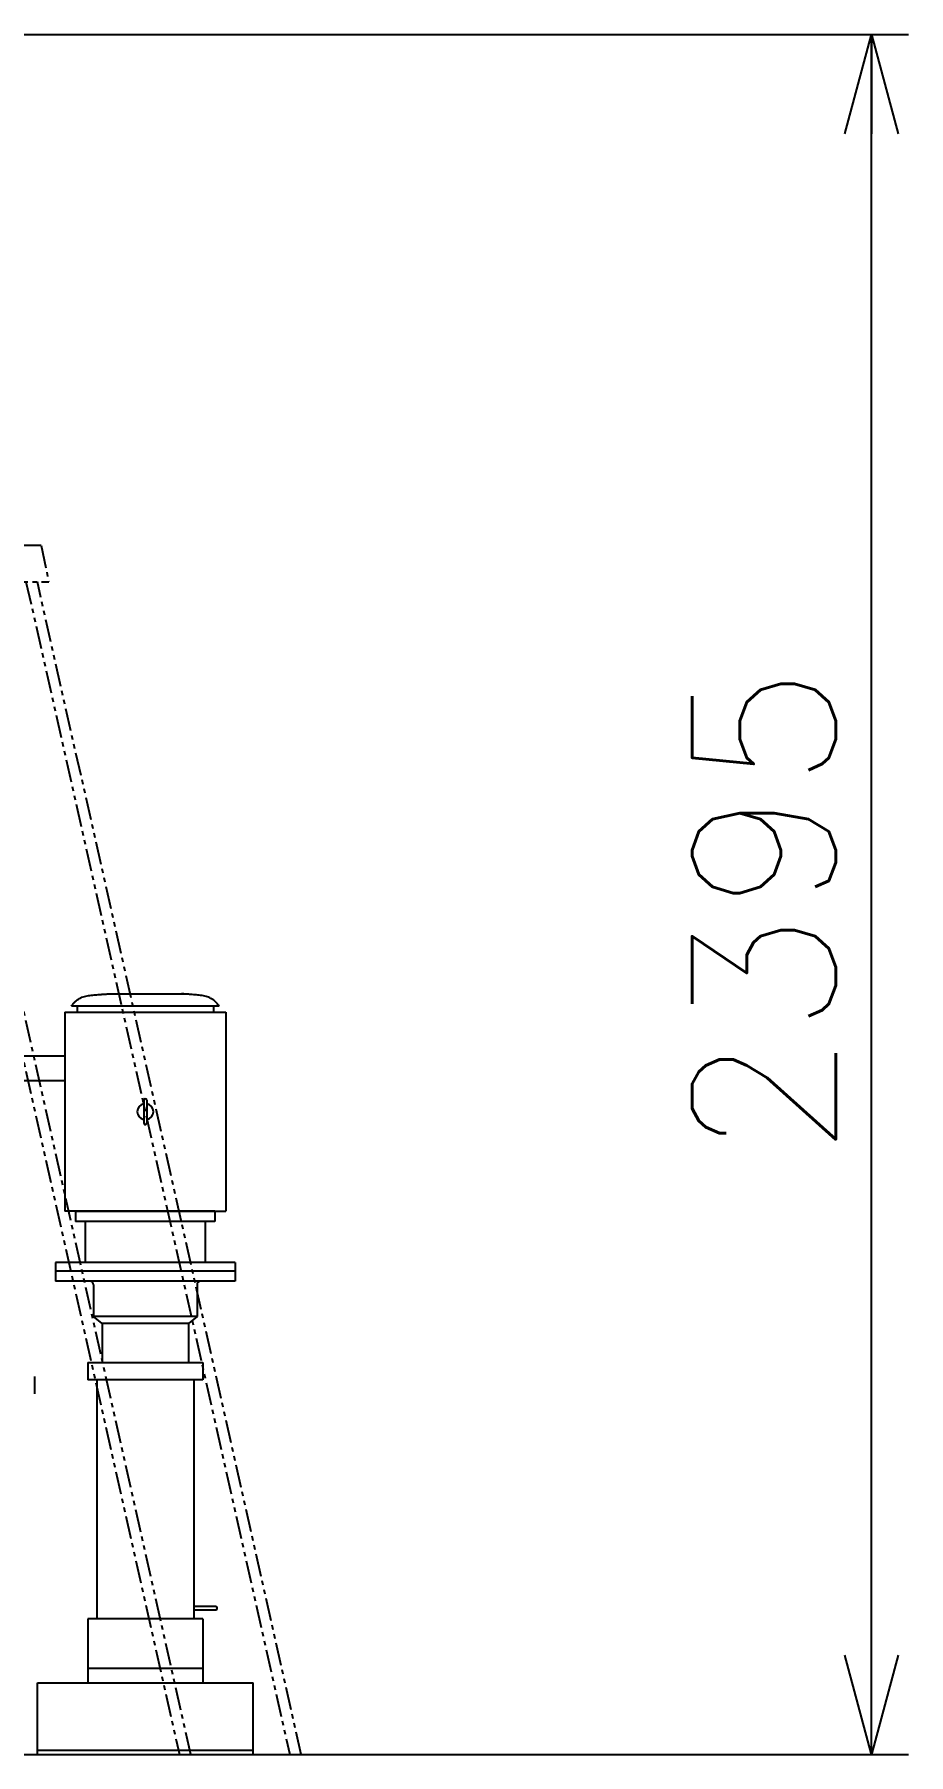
# Model space of a CAD drawing. Extents: x -1519 to 4918, y -4522 to 2416.
# Drawn here: x 635 to 1851, y -4387 to -1992 of the extents above; entities that cross this region are included whole.
import ezdxf
from ezdxf.enums import TextEntityAlignment as Align

# ---------------------------------------------------------------- set-up
doc = ezdxf.new("R2010")
doc.units = 0
doc.linetypes.add('PHANTOM', pattern=[63.5, 31.75, -6.35, 6.35, -6.35, 6.35, -6.35])
doc.layers.get('0').update_dxf_attribs({"linetype": 'CONTINUOUS'})
doc.layers.get('DEFPOINTS').update_dxf_attribs({"linetype": 'CONTINUOUS'})
doc.layers.add('LY_1', color=7, linetype='CONTINUOUS')
doc.styles.add('MX_NOTE_STANDARD', font='txt.shx', dxfattribs={"bigfont": 'extfont.shx'})
doc.dimstyles.new('MXDIMSTYLE', dxfattribs={"dimscale": 50, "dimtxt": 4, "dimasz": 2.5, "dimexe": 1.8, "dimexo": 1, "dimgap": 1, "dimtad": 1, "dimblk1": 'OPEN30', "dimblk2": 'OPEN30', "dimsah": 1, "dimcen": 2.5, "dimazin": 3, "dimtfac": 1, "dimtmove": 0, "dimatfit": 3})

# ---------------------------------------------------------------- blocks, each defined once
blk = doc.blocks.new('_OPEN30')
at = {"color": 0, "linetype": 'BYBLOCK'}
for p, q in [((-1, 0.267949), (0, 0)), ((0, 0), (-1, -0.267949)), ((0, 0), (-1, 0))]:
    blk.add_line(p, q, dxfattribs=at)
blk = doc.blocks.new('*D1')
at = {"color": 110, "linetype": 'CONTINUOUS'}
for p, q in [((442.500521, -1992.094249), (1851.428651, -1992.094249)), ((1799.999992, -4387.094152), (1799.999992, -1992.094249)), ((590.000259, -4387.094152), (1851.428651, -4387.094152))]:
    blk.add_line(p, q, dxfattribs=at)
at = {"layer": 'DEFPOINTS', "color": 0, "linetype": 'CONTINUOUS'}
for p in [(392.500521, -1992.094249), (1799.999992, -1992.094249), (540.000259, -4387.094152)]:
    blk.add_point(p, dxfattribs=at)
at = {"color": 110, "linetype": 'CONTINUOUS', "xscale": 138.5, "yscale": 138.5, "zscale": 138.5}
for p, rotation in [((1799.999992, -1992.094249), 90), ((1799.999992, -4387.094152), 270)]:
    blk.add_blockref('_OPEN30', p, dxfattribs=dict(at, rotation=rotation))
at = {"color": 110, "linetype": 'CONTINUOUS', "style": 'MX_NOTE_STANDARD'}
blk.add_text('2395', height=200, rotation=90, dxfattribs=at).set_placement((1649.999992, -3556.261063), align=Align.MIDDLE_LEFT)

msp = doc.modelspace()

# ---------------------------------------------------------------- linework, layer by layer
at = {"layer": 'LY_1', "color": 170, "linetype": 'PHANTOM'}
for p, q in [((644.104962, -2703.494029), (338.887533, -2703.494029)), ((644.104962, -2703.494029), (654.569501, -2754.162099)), ((454.24914, -2754.162099), (654.569501, -2754.162099)), ((469.310491, -2754.162099), (836.612445, -4387.080651)), ((852.510023, -4387.080651), (485.208069, -2754.162099)), ((622.987078, -2754.162099), (990.289031, -4387.080651)), ((1006.117279, -4386.77243), (638.884656, -2754.162099))]:
    msp.add_line(p, q, dxfattribs=at)
at = {"layer": 'LY_1', "color": 11, "linetype": 'CONTINUOUS'}
for p, q in [((735.461478, -3328.094152), (842.591312, -3328.094152)), ((891.750045, -3345.09412), (686.250204, -3345.09412)), ((694.000059, -3345.09412), (694.000059, -3353.594132)), ((884.000189, -3345.09412), (884.000189, -3353.594132)), ((676.999918, -3353.594132), (676.999918, -3608.094459)), ((676.999918, -3353.594132), (901.00033, -3353.594132)), ((901.00033, -3353.594132), (901.00033, -3630.344149)), ((676.999918, -3608.094459), (676.999918, -3630.344149)), ((886.000478, -3630.344149), (676.999918, -3630.344149)), ((692.000233, -3630.344149), (692.000233, -3645.094196)), ((692.000233, -3630.344149), (901.00033, -3630.344149)), ((886.000478, -3630.344149), (886.000478, -3645.094196)), ((872.500149, -3645.094196), (692.000233, -3645.094196)), ((705.5001, -3645.094196), (705.5001, -3702.093866)), ((872.500149, -3645.094196), (872.500149, -3702.093866)), ((886.000478, -3645.094196), (872.500149, -3645.094196)), ((663.999985, -3702.093866), (663.999985, -3728.093918)), ((914.000264, -3702.093866), (663.999985, -3702.093866)), ((914.000264, -3702.093866), (914.000264, -3728.093918)), ((914.000264, -3714.093747), (663.999985, -3714.093747)), ((914.000264, -3728.093918), (663.999985, -3728.093918)), ((716.999678, -3733.094177), (716.999678, -3775.873313)), ((861.00057, -3733.094177), (861.00057, -3773.260498)), ((716.999678, -3764.614547), (716.999678, -3777.094365)), ((861.00057, -3777.094365), (716.999678, -3777.094365)), ((729.000768, -3787.09442), (717.00065, -3777.094299)), ((861.000311, -3777.094273), (849.00005, -3787.094491)), ((861.00057, -3764.614547), (861.00057, -3777.094365)), ((849.000226, -3787.09442), (729.000466, -3787.09442)), ((848.999782, -3787.094234), (848.999782, -3841.094327)), ((708.999627, -3841.094327), (708.999627, -3865.094114)), ((708.999627, -3841.094327), (869.00024, -3841.094327)), ((869.00024, -3841.094327), (869.00024, -3865.094114)), ((869.00024, -3865.094114), (708.999627, -3865.094114)), ((721.500008, -3865.094114), (721.500008, -4198.094212)), ((856.499859, -3865.094114), (856.499859, -4198.094212)), ((708.999627, -4198.094212), (708.999627, -4287.094152)), ((869.00024, -4198.094212), (708.999627, -4198.094212)), ((869.00024, -4198.094212), (869.00024, -4287.094152)), ((869.00024, -4267.094457), (708.999627, -4267.094457))]:
    msp.add_line(p, q, dxfattribs=at)
at = {"layer": 'LY_1', "color": 254, "linetype": 'CONTINUOUS'}
for p, q in [((676.999918, -3414.494146), (544.000191, -3414.494146)), ((544.000191, -3448.494215), (676.999918, -3448.494215)), ((634.699792, -3860.474979), (634.699792, -3884.913455)), ((856.4998, -4180.594345), (886.99994, -4180.594345)), ((856.4998, -4185.593996), (886.99994, -4185.593996)), ((889.000149, -4183.594223), (889.000149, -4182.594118))]:
    msp.add_line(p, q, dxfattribs=at)
at = {"layer": 'LY_1', "color": 3, "linetype": 'CONTINUOUS'}
for p, q in [((787.000269, -3475.968818), (787.000269, -3507.969169)), ((791.000361, -3475.968818), (791.000361, -3507.969169)), ((729.000466, -3787.094234), (729.000466, -3841.094327)), ((639.000154, -4287.094152), (939.000153, -4287.094152)), ((639.000154, -4387.094152), (639.000154, -4287.094152)), ((939.000153, -4387.094152), (939.000153, -4287.094152)), ((639.000154, -4381.094396), (939.000153, -4381.094396)), ((639.000154, -4387.094152), (939.000153, -4387.094152))]:
    msp.add_line(p, q, dxfattribs=at)
at = {"layer": 'LY_1', "color": 11, "linetype": 'CONTINUOUS'}
for points in [[(686.250204, -3345.09412), (686.823008, -3344.280297), (687.414498, -3343.473946), (688.024619, -3342.677175), (688.653315, -3341.892092), (689.300531, -3341.120807), (689.966211, -3340.365426), (690.6503, -3339.62806), (691.352742, -3338.910815), (692.073482, -3338.215802), (692.812464, -3337.545127), (693.569634, -3336.9009), (694.344934, -3336.28523), (695.138311, -3335.700223), (695.949707, -3335.14799), (697.540961, -3334.192116), (699.191664, -3333.353235), (700.896329, -3332.622259), (702.649467, -3331.990098), (704.445589, -3331.447663), (706.279208, -3330.985866), (708.144834, -3330.595618), (710.036979, -3330.26783), (711.950155, -3329.993414), (713.878872, -3329.763279), (715.817643, -3329.568338), (717.760979, -3329.399501), (719.703392, -3329.24768), (721.639392, -3329.103786), (723.563492, -3328.95873), (724.594746, -3328.877219), (725.621467, -3328.793767), (726.64419, -3328.709417), (727.663445, -3328.625211), (728.679765, -3328.54219), (729.693684, -3328.461398), (730.705732, -3328.383876), (731.716443, -3328.310667), (732.726349, -3328.242812), (733.735983, -3328.181355), (734.745877, -3328.127337), (735.756563, -3328.0818), (736.768573, -3328.045787), (737.782441, -3328.02034), (738.798699, -3328.006501)], [(891.750045, -3345.09412), (891.177241, -3344.280297), (890.585751, -3343.473946), (889.97563, -3342.677175), (889.346934, -3341.892092), (888.699718, -3341.120807), (888.034038, -3340.365426), (887.349949, -3339.62806), (886.647506, -3338.910815), (885.926766, -3338.215802), (885.187784, -3337.545127), (884.430615, -3336.9009), (883.655314, -3336.28523), (882.861938, -3335.700223), (882.050541, -3335.14799), (880.459288, -3334.192116), (878.808585, -3333.353235), (877.10392, -3332.622259), (875.350782, -3331.990098), (873.554659, -3331.447663), (871.721041, -3330.985866), (869.855415, -3330.595618), (867.963269, -3330.26783), (866.050094, -3329.993414), (864.121376, -3329.763279), (862.182605, -3329.568338), (860.239269, -3329.399501), (858.296857, -3329.24768), (856.360856, -3329.103786), (854.436757, -3328.95873), (853.405503, -3328.877219), (852.378781, -3328.793767), (851.356059, -3328.709417), (850.336804, -3328.625211), (849.320483, -3328.54219), (848.306565, -3328.461398), (847.294516, -3328.383876), (846.283805, -3328.310667), (845.273899, -3328.242812), (844.264265, -3328.181355), (843.254372, -3328.127337), (842.243686, -3328.0818), (841.231675, -3328.045787), (840.217807, -3328.02034), (839.201549, -3328.006501)]]:
    msp.add_lwpolyline(points, dxfattribs=at)
at = {"layer": 'LY_1', "color": 3, "linetype": 'CONTINUOUS'}
for centre, radius, start, end in [((789.000315, -3491.969184), 11.225006, 100.263352, 259.736576), ((789.000315, -3475.968818), 2, 0, 179.999964), ((789.000315, -3491.969184), 11.225006, 280.263443, 79.736557), ((789.000315, -3507.969169), 2, 179.999964, 359.999983)]:
    msp.add_arc(centre, radius, start, end, dxfattribs=at)
at = {"layer": 'LY_1', "color": 11, "linetype": 'CONTINUOUS'}
for centre, start, end in [((711.999882, -3733.094177), 0, 89.999982), ((866.000367, -3733.094177), 89.999982, 179.999964)]:
    msp.add_arc(centre, 4.999999, start, end, dxfattribs=at)
at = {"layer": 'LY_1', "color": 254, "linetype": 'CONTINUOUS'}
for centre, start, end in [((886.99994, -4182.594118), 0, 89.999982), ((886.99994, -4183.594223), 270.000018, 0)]:
    msp.add_arc(centre, 2, start, end, dxfattribs=at)

# ---------------------------------------------------------------- dimensions: what is measured, and where the dimension line sits
at = {"layer": 'LY_1', "color": 110, "linetype": 'CONTINUOUS'}
dim = msp.add_linear_dim(base=(1799.999992, -1992.094249), p1=(540.000259, -4387.094152), p2=(392.500521, -1992.094249), angle=90, dimstyle='MXDIMSTYLE', override={"dimasz": 2.77, "dimexe": 1.028573, "dimdec": 0, "dimtzin": 8}, dxfattribs=at)
dim.commit()
dim.dimension.update_dxf_attribs({"geometry": '*D1', "text_midpoint": (1799.999992, -3189.594396), "dimtype": 128})

doc.saveas('drawing.dxf')
